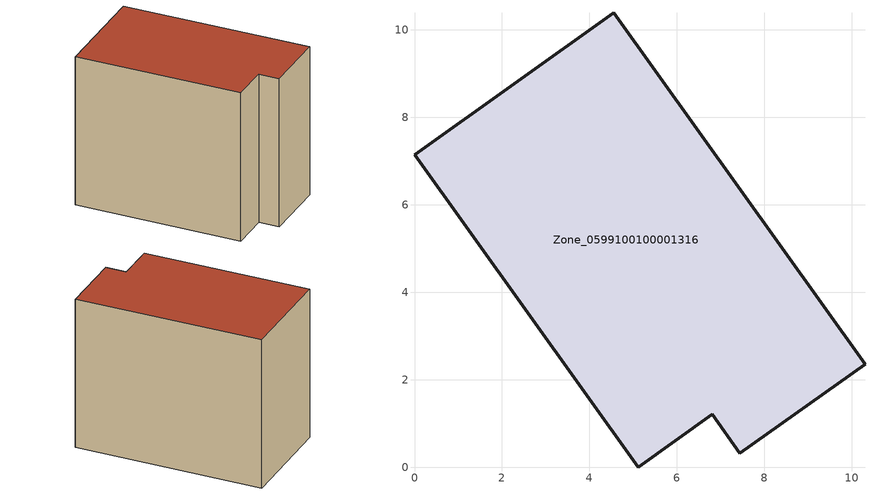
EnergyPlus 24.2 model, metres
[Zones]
Zone_0599100100001316
 floor ground (C_G): 0,7.14 4.55,10.39 10.3,2.35 7.44,0.32 6.81,1.21 5.11,0 z0
 wall outside (C_F): 4.55,10.39 0,7.14 5.11,0 6.81,1.21 7.44,0.32 10.3,2.35 4.55,10.39 z0:8.15
 roof outside (C_R): 10.3,2.35 4.55,10.39 0,7.14 5.11,0 6.81,1.21 7.44,0.32 z8.15
[BUILDING]
Pand.0599100100001316: North Axis=0; Terrain=City; Loads Convergence Tolerance Value=0.04; Temperature Convergence Tolerance Value=0.4; Solar Distribution=FullExterior; Maximum Number of Warmup Days=25; Minimum Number of Warmup Days=1
[Site:Location]
Rotterdam.The.Hague.AP_ZH_NLD Design_Conditions: Latitude=51.96; Longitude=4.45; Time Zone=1; Elevation=-4.5
[SITE:GROUNDTEMPERATURE:BUILDINGSURFACE]
18, 18, 18, 18, 18, 18, 18, 18, 18, 18, 18, 18
[MATERIAL] Thermal Absorptance=0.9; Solar Absorptance=0.7; Visible Absorptance=0.7
Name | Roughness | Thickness | Conductivity | Density | Specific Heat
G.TC.1975-1991 | MediumSmooth | 0.15 | 0.288461 | 540 | 1210
F.TC.1975-1991 | Rough | 0.3 | 0.230769 | 1920 | 840
R.TC.1975-1991 | MediumRough | 0.2 | 0.153846 | 1500 | 1000
[CONSTRUCTION]
C_G: G.TC.1975-1991
C_F: F.TC.1975-1991
C_R: R.TC.1975-1991
[ZONE]
Zone_0599100100001316: Type=1; Multiplier=1; Ceiling Height=Autocalculate; Volume=Autocalculate; Floor Area=autocalculate; Part of Total Floor Area=Yes
[ZONEINFILTRATION:DESIGNFLOWRATE]
Infil_Zone_0599100100001316: Zone or ZoneList or Space or SpaceList=Zone_0599100100001316; Schedule=AlwaysOn; Design Flow Rate Calculation Method=Flow/Area; Flow Rate per Floor Area=0.003; Constant Term Coefficient=1; Temperature Term Coefficient=0; Velocity Term Coefficient=0; Velocity Squared Term Coefficient=0
[HVACTEMPLATE:ZONE:IDEALLOADSAIRSYSTEM]
Zone_0599100100001316: Maximum Heating Supply Air Temperature=50; Minimum Cooling Supply Air Temperature=13; Maximum Heating Supply Air Humidity Ratio=0.0156; Minimum Cooling Supply Air Humidity Ratio=0.0077; Heating Limit=NoLimit; Cooling Limit=NoLimit; Dehumidification Control Type=ConstantSensibleHeatRatio; Cooling Sensible Heat Ratio=0.7; Dehumidification Setpoint=60; Humidification Control Type=None; Humidification Setpoint=30; Outdoor Air Method=None; Outdoor Air Flow Rate per Person=0.00944; Outdoor Air Flow Rate per Zone Floor Area=0; Outdoor Air Flow Rate per Zone=0; Demand Controlled Ventilation Type=None; Outdoor Air Economizer Type=NoEconomizer; Heat Recovery Type=None; Sensible Heat Recovery Effectiveness=0.7; Latent Heat Recovery Effectiveness=0.65
[ZONECONTROL:THERMOSTAT]
ThermostatControl_Zone_0599100100001316: Zone or ZoneList=Zone_0599100100001316; Control Type Schedule=DualSetpointControlType; Control 1=Thermostat_Zone_0599100100001316; Temperature Difference Between Cutout And Setpoint=0
[THERMOSTATSETPOINT:DUALSETPOINT]
Thermostat_Zone_0599100100001316: Heating Setpoint Temperature Schedule=HeatingSetpoint_Zone_0599100100001316; Cooling Setpoint Temperature Schedule=CoolingSetpoint_Zone_0599100100001316
[SCHEDULE:COMPACT]
HeatingSetpoint_Zone_0599100100001316: Through: 12/31, For: AllDays, Until: 24:00, 21
CoolingSetpoint_Zone_0599100100001316: Through: 12/31, For: AllDays, Until: 24:00, 24
DualSetpointControlType: Through: 12/31, For: AllDays, Until: 24:00, 4
AlwaysOn: Through: 12/31, For: AllDays, Until: 24:00, 1
